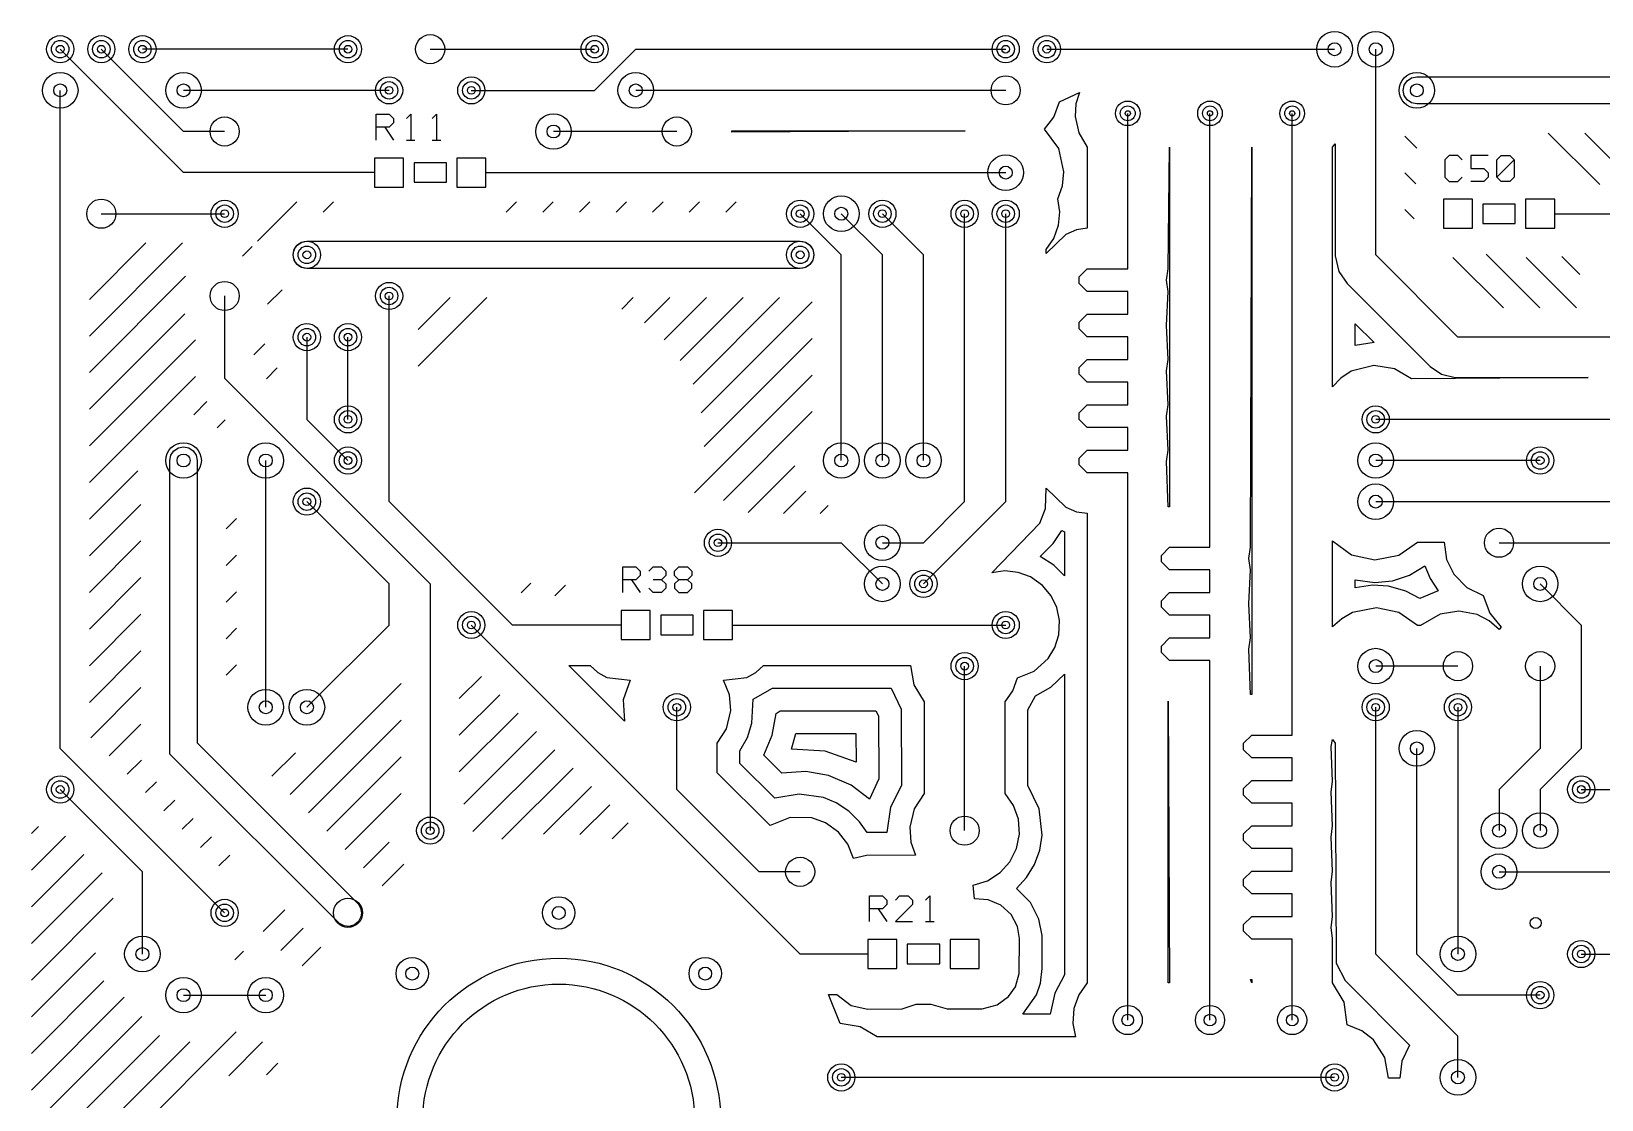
# Model space of a CAD drawing. Extents: x 7 to 280, y 7 to 360.
# Drawn here: x 6.73 to 55.24, y 326.98 to 359.96 of the extents above; entities that cross this region are included whole.
import ezdxf

# ---------------------------------------------------------------- set-up
doc = ezdxf.new("R2010")
doc.units = 0
doc.layers.add('SCORE', color=5, linetype='CONTINUOUS')

msp = doc.modelspace()

# ---------------------------------------------------------------- linework, layer by layer
at = {"layer": 'SCORE'}
for p, q in [((11.43, 355.6), (7.62, 359.41)), ((11.43, 356.87), (8.89, 359.41)), ((16.51, 359.41), (10.16, 359.41)), ((19.05, 359.41), (24.13, 359.41)), ((24.13, 358.14), (25.4, 359.41)), ((25.4, 359.41), (36.83, 359.41)), ((38.1, 359.41), (46.99, 359.41)), ((48.26, 353.06), (48.26, 359.41)), ((49.233, 358.437), (49.3693, 358.528)), ((49.3693, 358.528), (49.53, 358.56)), ((49.53, 358.56), (58.42, 358.56)), ((7.62, 337.82), (7.62, 358.14)), ((17.78, 358.14), (11.43, 358.14)), ((20.32, 358.14), (24.13, 358.14)), ((36.83, 358.14), (25.4, 358.14)), ((38.4925, 357.7872), (39.104, 358.0761)), ((39.104, 358.0761), (38.9967, 357.7214)), ((49.11, 358.14), (49.142, 358.3007)), ((49.142, 357.9793), (49.11, 358.14)), ((49.142, 358.3007), (49.233, 358.437)), ((38.316, 357.3151), (38.4925, 357.7872)), ((38.9967, 357.7214), (38.9733, 357.3314)), ((49.233, 357.843), (49.142, 357.9793)), ((49.3693, 357.752), (49.233, 357.843)), ((49.53, 357.72), (49.3693, 357.752)), ((58.42, 357.72), (49.53, 357.72)), ((17.38, 356.6), (17.38, 357.4)), ((17.38, 357.4), (17.78, 357.4)), ((17.78, 357.4), (17.9133, 357.2667)), ((17.9133, 357.1333), (17.78, 357)), ((17.9133, 357.2667), (17.9133, 357.1333)), ((18.3133, 357.2667), (18.4467, 357.4)), ((18.4467, 357.4), (18.4467, 356.6)), ((19.1133, 357.2667), (19.2467, 357.4)), ((19.2467, 357.4), (19.2467, 356.6)), ((38.0321, 356.9389), (38.316, 357.3151)), ((38.9733, 357.3314), (39.0844, 356.8314)), ((40.6, 352.63), (40.6, 357.43)), ((43.14, 344.03), (43.14, 357.43)), ((45.68, 338.23), (45.68, 357.43)), ((12.7, 356.87), (11.43, 356.87)), ((17.78, 357), (17.38, 357)), ((17.6467, 357), (17.9133, 356.6)), ((18.3133, 356.6), (18.58, 356.6)), ((19.1133, 356.6), (19.38, 356.6)), ((26.67, 356.87), (22.86, 356.87)), ((35.5754, 356.89), (28.3693, 356.85)), ((28.3693, 356.85), (28.3693, 356.89)), ((28.3693, 356.89), (35.5754, 356.89)), ((38.4681, 356.3449), (38.0321, 356.9389)), ((39.0844, 356.8314), (39.35, 356.3848)), ((49.16, 356.7256), (49.5295, 356.3561)), ((53.5911, 356.82), (55.1811, 355.23)), ((54.7225, 356.82), (56.3125, 355.23)), ((38.6293, 355.627), (38.4681, 356.3449)), ((39.35, 356.3848), (39.35, 353.88)), ((41.85, 352.63), (41.89, 356.3848)), ((41.89, 356.3848), (41.89, 345.28)), ((44.39, 344.03), (44.43, 356.3848)), ((44.43, 356.3848), (44.43, 339.48)), ((46.93, 356.3848), (47.01, 356.4885)), ((46.93, 348.9893), (46.93, 356.3848)), ((47.01, 356.4885), (47.0108, 353.0257)), ((50.5333, 356.13), (50.4, 355.9967)), ((50.8, 356.13), (50.5333, 356.13)), ((50.9333, 355.9967), (50.8, 356.13)), ((51.7333, 356.13), (51.2, 356.13)), ((51.2, 356.13), (51.2, 355.73)), ((52, 355.9967), (52.1333, 356.13)), ((52.1333, 356.13), (52.4, 356.13)), ((52.4, 356.13), (52.5333, 355.9967)), ((15.24, 355.6), (11.43, 355.6)), ((17.33, 355.6), (15.24, 355.6)), ((18.23, 356.05), (17.33, 356.05)), ((17.33, 356.05), (17.33, 355.15)), ((18.23, 355.15), (18.23, 356.05)), ((19.55, 355.9), (18.55, 355.9)), ((18.55, 355.9), (18.55, 355.3)), ((19.55, 355.3), (19.55, 355.9)), ((20.77, 356.05), (19.87, 356.05)), ((19.87, 356.05), (19.87, 355.15)), ((20.77, 355.15), (20.77, 356.05)), ((20.77, 355.6), (22.86, 355.6)), ((22.86, 355.6), (36.83, 355.6)), ((38.582, 355.189), (38.6293, 355.627)), ((49.16, 355.5942), (49.5039, 355.2503)), ((50.4, 355.9967), (50.4, 355.4633)), ((51.2, 355.73), (51.6, 355.73)), ((51.6, 355.73), (51.7333, 355.5967)), ((51.7333, 355.5967), (51.7333, 355.4633)), ((52, 355.4633), (52, 355.9967)), ((52, 355.4633), (52.5333, 355.9967)), ((52.5333, 355.9967), (52.5333, 355.4633)), ((17.33, 355.15), (18.23, 355.15)), ((18.55, 355.3), (19.55, 355.3)), ((19.87, 355.15), (20.77, 355.15)), ((38.4356, 354.7876), (38.582, 355.189)), ((50.4, 355.4633), (50.5333, 355.33)), ((50.5333, 355.33), (50.8, 355.33)), ((50.8, 355.33), (50.9333, 355.4633)), ((51.6, 355.33), (51.2, 355.33)), ((51.7333, 355.4633), (51.6, 355.33)), ((52.1333, 355.33), (52, 355.4633)), ((52.4, 355.33), (52.1333, 355.33)), ((52.5333, 355.4633), (52.4, 355.33)), ((13.7101, 353.4811), (14.929, 354.7)), ((15.7404, 354.38), (16.0604, 354.7)), ((21.3972, 354.38), (21.7172, 354.7)), ((22.5286, 354.38), (22.8486, 354.7)), ((23.6599, 354.38), (23.9799, 354.7)), ((24.7913, 354.38), (25.1113, 354.7)), ((25.9227, 354.38), (26.2427, 354.7)), ((27.0541, 354.38), (27.3741, 354.7)), ((28.1854, 354.38), (28.5054, 354.7)), ((38.4985, 354.3913), (38.4356, 354.7876)), ((51.25, 354.78), (50.35, 354.78)), ((50.35, 354.78), (50.35, 353.88)), ((51.25, 353.88), (51.25, 354.78)), ((52.57, 354.63), (51.57, 354.63)), ((51.57, 354.63), (51.57, 354.03)), ((52.57, 354.03), (52.57, 354.63)), ((53.79, 354.78), (52.89, 354.78)), ((52.89, 354.78), (52.89, 353.88)), ((53.79, 353.88), (53.79, 354.78)), ((8.89, 354.33), (12.7, 354.33)), ((31.75, 353.06), (30.48, 354.33)), ((33.02, 353.06), (31.75, 354.33)), ((34.29, 353.06), (33.02, 354.33)), ((35.56, 345.44), (35.56, 354.33)), ((36.83, 345.44), (36.83, 354.33)), ((38.462, 353.9779), (38.4985, 354.3913)), ((49.16, 354.4629), (49.45, 354.1729)), ((53.79, 354.33), (55.88, 354.33)), ((38.6846, 353.6877), (38.08, 353.1019)), ((38.3149, 353.5669), (38.462, 353.9779)), ((39.0203, 353.8353), (38.6846, 353.6877)), ((39.35, 353.88), (39.0203, 353.8353)), ((50.35, 353.88), (51.25, 353.88)), ((51.57, 354.03), (52.57, 354.03)), ((52.89, 353.88), (53.79, 353.88)), ((8.52, 350.5538), (11.3962, 353.43)), ((8.52, 351.6851), (10.2649, 353.43)), ((13.251, 353.022), (13.5489, 353.3199)), ((14.82, 353.06), (14.852, 353.2207)), ((14.852, 353.2207), (14.943, 353.357)), ((14.943, 353.357), (15.0793, 353.448)), ((15.0793, 353.448), (15.24, 353.48)), ((15.24, 353.48), (30.48, 353.48)), ((30.48, 353.48), (30.6407, 353.448)), ((30.6407, 353.448), (30.777, 353.357)), ((30.777, 353.357), (30.868, 353.2207)), ((30.868, 353.2207), (30.9, 353.06)), ((38.08, 353.2232), (38.3149, 353.5669)), ((38.08, 353.1019), (38.08, 353.2232)), ((14.852, 352.8993), (14.82, 353.06)), ((14.943, 352.763), (14.852, 352.8993)), ((15.0793, 352.672), (14.943, 352.763)), ((15.24, 352.64), (15.0793, 352.672)), ((30.6407, 352.672), (30.48, 352.64)), ((30.777, 352.763), (30.6407, 352.672)), ((30.868, 352.8993), (30.777, 352.763)), ((30.9, 353.06), (30.868, 352.8993)), ((31.75, 346.71), (31.75, 353.06)), ((33.02, 346.71), (33.02, 353.06)), ((34.29, 346.71), (34.29, 353.06)), ((47.0108, 353.0257), (47.1191, 352.5502)), ((50.8, 350.52), (48.26, 353.06)), ((50.6429, 352.98), (52.2029, 351.42)), ((51.6698, 353.0844), (53.3342, 351.42)), ((52.9056, 352.98), (54.4656, 351.42)), ((54.0092, 353.0078), (54.5637, 352.4533)), ((8.52, 349.4224), (11.4946, 352.397)), ((30.48, 352.64), (15.24, 352.64)), ((39.1, 352.38), (39.35, 352.63)), ((39.1, 352.18), (39.1, 352.38)), ((39.35, 351.93), (39.1, 352.18)), ((39.35, 352.63), (40.6, 352.63)), ((41.7992, 352.28), (41.85, 352.63)), ((41.85, 351.93), (41.7992, 352.28)), ((47.1191, 352.5502), (47.3761, 352.1761)), ((47.3761, 352.1761), (49.941, 349.6124)), ((12.7, 351.79), (12.7, 349.25)), ((14.0246, 351.5329), (14.4759, 351.9841)), ((17.78, 345.44), (17.78, 351.79)), ((18.68, 349.6252), (20.7948, 351.74)), ((18.68, 350.7565), (19.6635, 351.74)), ((24.9685, 351.3882), (25.3203, 351.74)), ((25.6713, 350.9596), (26.4517, 351.74)), ((26.2791, 350.4361), (27.5831, 351.74)), ((26.7719, 349.7975), (28.7144, 351.74)), ((27.1721, 349.0663), (29.8458, 351.74)), ((40.6, 351.93), (39.35, 351.93)), ((40.6, 351.23), (40.6, 351.93)), ((41.7992, 350.88), (41.85, 351.93)), ((8.52, 348.291), (11.468, 351.239)), ((27.4187, 348.1815), (30.85, 351.6128)), ((39.1, 350.98), (39.35, 351.23)), ((39.35, 351.23), (40.6, 351.23)), ((39.1, 350.78), (39.1, 350.98)), ((39.35, 350.53), (39.1, 350.78)), ((41.85, 349.83), (41.7992, 350.88)), ((47.63, 350.9323), (48.2134, 350.3489)), ((47.63, 350.264), (47.63, 350.9323)), ((8.52, 347.1596), (11.8, 350.4396)), ((13.6, 349.9769), (13.9367, 350.3136)), ((15.24, 350.52), (15.24, 347.98)), ((16.51, 347.98), (16.51, 350.52)), ((27.5124, 347.1439), (30.85, 350.4815)), ((40.6, 350.53), (39.35, 350.53)), ((40.6, 349.83), (40.6, 350.53)), ((48.2134, 350.3489), (47.63, 350.264)), ((63.5, 350.52), (50.8, 350.52)), ((39.1, 349.58), (39.35, 349.83)), ((39.35, 349.83), (40.6, 349.83)), ((41.7992, 349.48), (41.85, 349.83)), ((8.52, 346.0283), (11.8, 349.3083)), ((13.9886, 349.2342), (14.3243, 349.5699)), ((27.2135, 345.7136), (30.85, 349.3501)), ((39.1, 349.38), (39.1, 349.58)), ((39.35, 349.13), (39.1, 349.38)), ((41.85, 348.43), (41.7992, 349.48)), ((47.4969, 349.4649), (47.1801, 349.2533)), ((48.1987, 349.6485), (47.4969, 349.4649)), ((48.8418, 349.545), (48.1987, 349.6485)), ((49.3668, 349.23), (48.8418, 349.545)), ((54.8205, 349.27), (49.3668, 349.23)), ((49.941, 349.6124), (50.2902, 349.3791)), ((50.2902, 349.3791), (50.7117, 349.2735)), ((50.7117, 349.2735), (54.8205, 349.27)), ((12.7, 349.25), (19.05, 342.9)), ((40.6, 349.13), (39.35, 349.13)), ((40.6, 348.43), (40.6, 349.13)), ((47.1801, 349.2533), (46.93, 348.9893)), ((11.7475, 348.1244), (12.1502, 348.5271)), ((39.1, 348.18), (39.35, 348.43)), ((39.35, 348.43), (40.6, 348.43)), ((41.7992, 348.08), (41.85, 348.43)), ((12.4721, 347.7176), (12.7158, 347.9614)), ((15.24, 347.98), (16.51, 346.71)), ((28.1099, 345.4786), (30.85, 348.2187)), ((39.1, 347.98), (39.1, 348.18)), ((39.35, 347.73), (39.1, 347.98)), ((41.85, 347.03), (41.7992, 348.08)), ((55.88, 347.98), (48.26, 347.98)), ((40.6, 347.73), (39.35, 347.73)), ((40.6, 347.03), (40.6, 347.73)), ((11.01, 346.71), (11.042, 346.8707)), ((11.042, 346.8707), (11.133, 347.007)), ((11.133, 347.007), (11.2693, 347.098)), ((11.2693, 347.098), (11.43, 347.13)), ((11.43, 347.13), (11.5907, 347.098)), ((11.5907, 347.098), (11.727, 347.007)), ((11.727, 347.007), (11.818, 346.8707)), ((11.818, 346.8707), (11.85, 346.71)), ((39.1, 346.78), (39.35, 347.03)), ((39.35, 347.03), (40.6, 347.03)), ((41.7992, 346.68), (41.85, 347.03)), ((8.52, 344.8969), (10.0156, 346.3925)), ((11.01, 337.646), (11.01, 346.71)), ((11.85, 346.71), (11.85, 337.994)), ((13.97, 339.09), (13.97, 346.71)), ((28.8692, 345.1066), (30.3097, 346.547)), ((39.1, 346.58), (39.1, 346.78)), ((39.35, 346.33), (39.1, 346.58)), ((41.85, 345.2789), (41.7992, 346.68)), ((53.34, 346.71), (48.26, 346.71)), ((40.6, 346.33), (39.35, 346.33)), ((40.6, 329.43), (40.6, 346.33)), ((17.78, 342.9), (15.24, 345.44)), ((21.59, 341.63), (17.78, 345.44)), ((29.964, 345.07), (30.6546, 345.7606)), ((34.29, 342.9), (36.83, 345.44)), ((34.29, 344.17), (35.56, 345.44)), ((38.0619, 345.23), (38.08, 345.8581)), ((38.08, 345.8581), (38.6846, 345.2723)), ((48.26, 345.44), (58.42, 345.44)), ((8.52, 343.7655), (10.11, 345.3555)), ((12.75, 344.6014), (13.07, 344.9214)), ((31.0954, 345.07), (31.344, 345.3186)), ((37.8877, 344.7746), (38.0619, 345.23)), ((38.6846, 345.2723), (39.0203, 345.1247)), ((39.0203, 345.1247), (39.35, 345.08)), ((39.35, 345.08), (39.35, 330.5815)), ((41.89, 345.28), (41.85, 345.2789)), ((36.4014, 343.2436), (37.8877, 344.7746)), ((38.2925, 344.1509), (38.5621, 344.5475)), ((38.5621, 344.5475), (38.65, 344.5111)), ((38.65, 344.5111), (38.65, 343.1471)), ((8.52, 342.6342), (10.11, 344.2242)), ((27.94, 344.17), (31.75, 344.17)), ((31.75, 344.17), (33.02, 342.9)), ((33.02, 344.17), (34.29, 344.17)), ((37.8961, 343.7459), (38.2925, 344.1509)), ((41.64, 343.78), (41.89, 344.03)), ((41.89, 344.03), (43.14, 344.03)), ((44.3392, 343.68), (44.39, 344.03)), ((46.93, 341.5719), (46.93, 344.2281)), ((46.93, 344.2281), (47.5151, 343.8019)), ((48.9735, 343.788), (49.5545, 344.19)), ((49.5545, 344.19), (50.3707, 344.19)), ((50.3707, 344.19), (50.4517, 343.6509)), ((52.07, 344.17), (55.88, 344.17)), ((12.75, 343.4701), (13.07, 343.7901)), ((38.3122, 343.4786), (37.8961, 343.7459)), ((38.65, 343.1471), (38.3122, 343.4786)), ((41.64, 343.58), (41.64, 343.78)), ((41.89, 343.33), (41.64, 343.58)), ((44.39, 343.33), (44.3392, 343.68)), ((47.5151, 343.8019), (48.233, 343.6407)), ((48.233, 343.6407), (48.9735, 343.788)), ((49.3042, 343.1691), (49.7794, 343.4555)), ((49.7794, 343.4555), (49.9413, 343.0628)), ((50.4517, 343.6509), (50.672, 343.2035)), ((8.52, 341.5028), (10.11, 343.0928)), ((25, 342.63), (25, 343.43)), ((25, 343.43), (25.4, 343.43)), ((25.4, 343.03), (25, 343.03)), ((25.2667, 343.03), (25.5333, 342.63)), ((25.4, 343.43), (25.5333, 343.2967)), ((25.5333, 343.1633), (25.4, 343.03)), ((25.5333, 343.2967), (25.5333, 343.1633)), ((25.8, 343.2967), (25.9333, 343.43)), ((25.9333, 343.43), (26.2, 343.43)), ((26.2, 343.03), (25.9333, 343.03)), ((26.2, 343.43), (26.3333, 343.2967)), ((26.3333, 343.1633), (26.2, 343.03)), ((26.2, 343.03), (26.3333, 342.8967)), ((26.3333, 343.2967), (26.3333, 343.1633)), ((26.6, 343.2967), (26.7333, 343.43)), ((26.6, 343.1633), (26.6, 343.2967)), ((26.7333, 343.03), (26.6, 343.1633)), ((26.7333, 343.03), (26.6, 342.8967)), ((26.7333, 343.43), (27, 343.43)), ((27, 343.03), (26.7333, 343.03)), ((27, 343.43), (27.1333, 343.2967)), ((27.1333, 343.1633), (27, 343.03)), ((27.1333, 342.8967), (27, 343.03)), ((27.1333, 343.2967), (27.1333, 343.1633)), ((36.803, 343.2993), (36.4014, 343.2436)), ((37.2157, 343.2545), (36.803, 343.2993)), ((37.5931, 343.1149), (37.2157, 343.2545)), ((37.9664, 342.8532), (37.5931, 343.1149)), ((43.14, 343.33), (41.89, 343.33)), ((43.14, 342.63), (43.14, 343.33)), ((44.3392, 342.28), (44.39, 343.33)), ((47.63, 343.0213), (48.233, 342.9407)), ((47.63, 342.7787), (47.63, 343.0213)), ((48.233, 342.9407), (48.7741, 342.994)), ((48.7741, 342.994), (49.3042, 343.1691)), ((49.9413, 343.0628), (50.1891, 342.6804)), ((50.672, 343.2035), (51.0754, 342.7918)), ((12.75, 342.3387), (13.07, 342.6587)), ((17.78, 341.63), (17.78, 342.9)), ((19.05, 342.9), (19.05, 335.28)), ((21.865, 342.6278), (22.1616, 342.9244)), ((22.8985, 342.53), (23.2306, 342.862)), ((25.9333, 342.63), (25.8, 342.7633)), ((26.2, 342.63), (25.9333, 342.63)), ((26.3333, 342.7633), (26.2, 342.63)), ((26.3333, 342.8967), (26.3333, 342.7633)), ((26.6, 342.8967), (26.6, 342.7633)), ((26.6, 342.7633), (26.7333, 342.63)), ((26.7333, 342.63), (27, 342.63)), ((27, 342.63), (27.1333, 342.7633)), ((27.1333, 342.7633), (27.1333, 342.8967)), ((38.233, 342.535), (37.9664, 342.8532)), ((38.4088, 342.173), (38.233, 342.535)), ((41.64, 342.38), (41.89, 342.63)), ((41.89, 342.63), (43.14, 342.63)), ((48.1643, 342.8577), (47.63, 342.7787)), ((48.6534, 342.8283), (48.1643, 342.8577)), ((49.1915, 342.6794), (48.6534, 342.8283)), ((49.6266, 342.4528), (49.1915, 342.6794)), ((50.1891, 342.6804), (49.6266, 342.4528)), ((51.0754, 342.7918), (51.5762, 342.544)), ((51.5762, 342.544), (51.7828, 341.9981)), ((53.34, 342.9), (54.61, 341.63)), ((25.85, 342.08), (24.95, 342.08)), ((24.95, 342.08), (24.95, 341.18)), ((25.85, 341.18), (25.85, 342.08)), ((28.39, 342.08), (27.49, 342.08)), ((27.49, 342.08), (27.49, 341.18)), ((28.39, 341.18), (28.39, 342.08)), ((38.4939, 341.7668), (38.4088, 342.173)), ((41.64, 342.18), (41.64, 342.38)), ((41.89, 341.93), (41.64, 342.18)), ((44.39, 341.23), (44.3392, 342.28)), ((47.5465, 342.012), (47.2098, 341.8213)), ((48.287, 342.1593), (47.5465, 342.012)), ((48.9735, 342.012), (48.287, 342.1593)), ((49.5545, 341.61), (48.9735, 342.012)), ((50.827, 342.0593), (50.2483, 341.9676)), ((51.3933, 341.9527), (50.827, 342.0593)), ((51.7828, 341.9981), (52.1379, 341.5611)), ((8.52, 340.3714), (10.11, 341.9614)), ((12.75, 341.2073), (13.07, 341.5273)), ((15.24, 339.09), (17.78, 341.63)), ((30.48, 331.47), (20.32, 341.63)), ((22.86, 341.63), (21.59, 341.63)), ((24.95, 341.63), (22.86, 341.63)), ((27.17, 341.93), (26.17, 341.93)), ((26.17, 341.93), (26.17, 341.33)), ((27.17, 341.33), (27.17, 341.93)), ((28.39, 341.63), (30.48, 341.63)), ((30.48, 341.63), (36.83, 341.63)), ((38.4725, 341.3308), (38.4939, 341.7668)), ((43.14, 341.93), (41.89, 341.93)), ((43.14, 341.23), (43.14, 341.93)), ((47.2098, 341.8213), (46.93, 341.5719)), ((49.6485, 341.61), (49.5545, 341.61)), ((50.2483, 341.9676), (49.6485, 341.61)), ((51.7665, 341.758), (51.3933, 341.9527)), ((52.07, 341.4894), (51.7665, 341.758)), ((52.1379, 341.5611), (52.07, 341.4894)), ((54.61, 341.63), (54.61, 337.82)), ((24.95, 341.18), (25.85, 341.18)), ((26.17, 341.33), (27.17, 341.33)), ((27.49, 341.18), (28.39, 341.18)), ((38.348, 340.9348), (38.4725, 341.3308)), ((41.64, 340.98), (41.89, 341.23)), ((41.89, 341.23), (43.14, 341.23)), ((44.3392, 340.88), (44.39, 341.23)), ((8.52, 339.2401), (10.11, 340.8301)), ((37.706, 340.2086), (38.1375, 340.5918)), ((38.1375, 340.5918), (38.348, 340.9348)), ((41.64, 340.78), (41.64, 340.98)), ((41.89, 340.53), (41.64, 340.78)), ((43.14, 340.53), (41.89, 340.53)), ((43.14, 329.43), (43.14, 340.53)), ((44.39, 339.4789), (44.3392, 340.88)), ((12.75, 340.0759), (13.07, 340.3959)), ((23.3378, 340.38), (23.9906, 340.38)), ((25.0564, 338.6614), (23.3378, 340.38)), ((23.9906, 340.38), (24.2274, 340.1604)), ((24.2274, 340.1604), (24.5037, 340.0128)), ((28.8363, 340.0128), (29.1126, 340.1604)), ((29.1126, 340.1604), (29.3494, 340.38)), ((29.3494, 340.38), (33.8907, 340.38)), ((33.8907, 340.38), (33.995, 339.7782)), ((35.56, 335.28), (35.56, 340.36)), ((37.1902, 339.9998), (37.706, 340.2086)), ((38.225, 339.7145), (38.65, 340.1129)), ((38.65, 340.1129), (38.65, 330.828)), ((50.8, 340.36), (48.26, 340.36)), ((53.34, 340.36), (53.34, 337.82)), ((8.5621, 338.1507), (10.11, 339.6987)), ((14.7232, 336.3923), (18.15, 339.8191)), ((19.95, 339.3563), (20.6354, 340.0418)), ((24.5037, 340.0128), (25.2271, 339.93)), ((25.2271, 339.93), (25.0156, 339.3146)), ((28.1129, 339.93), (28.8363, 340.0128)), ((28.2945, 339.4757), (28.1129, 339.93)), ((29.0264, 339.3374), (29.6285, 339.676)), ((29.6285, 339.676), (33.2903, 339.68)), ((33.2903, 339.68), (33.6007, 339.0275)), ((33.995, 339.7782), (34.31, 339.2532)), ((36.81, 339.2532), (37.0449, 339.5969)), ((37.0449, 339.5969), (37.1902, 339.9998)), ((37.7454, 339.4446), (38.225, 339.7145)), ((19.95, 338.225), (21.2011, 339.4761)), ((25.0156, 339.3146), (25.0564, 338.6614)), ((26.67, 336.55), (26.67, 339.09)), ((28.3365, 338.9875), (28.2945, 339.4757)), ((28.9885, 338.6013), (29.0264, 339.3374)), ((34.31, 339.2532), (34.31, 336.4315)), ((36.81, 336.4315), (36.81, 339.2532)), ((37.51, 339.0141), (37.7454, 339.4446)), ((41.85, 330.5815), (41.85, 339.2811)), ((41.85, 339.2811), (41.89, 330.5815)), ((44.43, 339.48), (44.39, 339.4789)), ((48.26, 331.47), (48.26, 339.09)), ((50.8, 339.09), (50.8, 331.47)), ((15.2887, 335.8264), (18.15, 338.6877)), ((19.95, 337.0936), (21.7668, 338.9104)), ((28.2019, 338.4262), (28.3365, 338.9875)), ((28.8487, 338.1584), (28.9885, 338.6013)), ((29.615, 338.2248), (29.7331, 338.8963)), ((29.7331, 338.8963), (29.8584, 338.9771)), ((29.8584, 338.9771), (32.8187, 338.98)), ((32.8187, 338.98), (32.9014, 338.8265)), ((32.9014, 338.8265), (32.9075, 336.8835)), ((33.6007, 339.0275), (33.6082, 336.6755)), ((37.51, 336.678), (37.51, 339.0141)), ((9.1277, 337.5851), (10.11, 338.5673)), ((20.0856, 336.0978), (22.3325, 338.3447)), ((27.92, 337.9832), (28.2019, 338.4262)), ((28.62, 337.7441), (28.8487, 338.1584)), ((29.3585, 337.6092), (29.615, 338.2248)), ((30.2117, 337.7994), (30.3507, 338.2794)), ((30.3507, 338.2794), (32.2031, 338.28)), ((32.2031, 338.28), (32.2059, 337.3942)), ((44.18, 337.98), (44.43, 338.23)), ((44.43, 338.23), (45.68, 338.23)), ((12.7, 332.74), (7.62, 337.82)), ((16.2436, 332.4153), (11.01, 337.646)), ((11.85, 337.994), (16.8347, 333.0064)), ((14.1577, 336.9581), (14.8845, 337.6849)), ((20.3693, 335.2501), (22.8982, 337.779)), ((27.92, 337.0678), (27.92, 337.9832)), ((28.62, 337.3577), (28.62, 337.7441)), ((31.2477, 337.7311), (30.2117, 337.7994)), ((32.2059, 337.3942), (31.2477, 337.7311)), ((44.18, 337.78), (44.18, 337.98)), ((44.43, 337.53), (44.18, 337.78)), ((46.8792, 337.88), (46.9216, 338.092)), ((46.9292, 336.7957), (46.8792, 337.88)), ((46.9216, 338.092), (47.01, 337.9832)), ((47.01, 337.9832), (47.0415, 331.1926)), ((49.53, 331.47), (49.53, 337.82)), ((53.34, 337.82), (52.07, 336.55)), ((54.61, 337.82), (53.34, 336.55)), ((9.6934, 337.0194), (10.1305, 337.4564)), ((15.8542, 335.2606), (18.15, 337.5563)), ((21.2637, 335.0132), (23.4639, 337.2133)), ((29.6989, 336.2788), (28.62, 337.3577)), ((29.911, 337.0566), (29.3585, 337.6092)), ((45.68, 337.53), (44.43, 337.53)), ((45.68, 336.83), (45.68, 337.53)), ((10.2591, 336.4537), (10.5944, 336.789)), ((22.5501, 335.1682), (24.0295, 336.6477)), ((29.5532, 335.4345), (27.92, 337.0678)), ((30.6541, 337.1046), (29.911, 337.0566)), ((31.3539, 336.9837), (30.6541, 337.1046)), ((32.0545, 336.6798), (31.3539, 336.9837)), ((32.6178, 336.2536), (32.0545, 336.6798)), ((32.9075, 336.8835), (32.6178, 336.2536)), ((33.6082, 336.6755), (33.2718, 336.0023)), ((37.8639, 335.9507), (37.51, 336.678)), ((44.18, 336.58), (44.43, 336.83)), ((44.43, 336.83), (45.68, 336.83)), ((46.8792, 336.48), (46.9292, 336.7957)), ((10.16, 334.01), (7.62, 336.55)), ((10.8248, 335.888), (11.1602, 336.2234)), ((16.4198, 334.6947), (18.15, 336.425)), ((29.21, 334.01), (26.67, 336.55)), ((30.453, 336.4093), (29.6989, 336.2788)), ((31.2023, 336.2982), (30.453, 336.4093)), ((31.5872, 336.1387), (31.2023, 336.2982)), ((34.31, 336.4315), (34.0003, 335.9552)), ((37.0714, 336.0573), (36.81, 336.4315)), ((44.18, 336.38), (44.18, 336.58)), ((44.43, 336.13), (44.18, 336.38)), ((46.93, 335.43), (46.8792, 336.48)), ((52.07, 336.55), (52.07, 335.28)), ((53.34, 336.55), (53.34, 335.28)), ((54.61, 336.55), (58.42, 336.55)), ((23.6725, 335.1592), (24.5952, 336.082)), ((30.1749, 335.682), (29.5532, 335.4345)), ((30.838, 335.6714), (30.1749, 335.682)), ((31.9813, 335.8818), (31.5872, 336.1387)), ((32.3176, 335.553), (31.9813, 335.8818)), ((33.2718, 336.0023), (33.1615, 335.22)), ((34.0003, 335.9552), (33.8637, 335.3854)), ((37.2214, 335.638), (37.0714, 336.0573)), ((37.9555, 335.1402), (37.8639, 335.9507)), ((45.68, 336.13), (44.43, 336.13)), ((45.68, 335.43), (45.68, 336.13)), ((6.73, 335.1873), (6.9537, 335.411)), ((11.3905, 335.3223), (11.7261, 335.6579)), ((24.6763, 335.0317), (25.1609, 335.5163)), ((31.2573, 335.5214), (30.838, 335.6714)), ((31.6625, 335.2307), (31.2573, 335.5214)), ((31.949, 334.8648), (31.6625, 335.2307)), ((32.553, 335.2184), (32.3176, 335.553)), ((33.1615, 335.22), (32.553, 335.2184)), ((33.8637, 335.3854), (33.8986, 334.922)), ((37.2563, 335.1746), (37.2214, 335.638)), ((44.18, 335.18), (44.43, 335.43)), ((44.43, 335.43), (45.68, 335.43)), ((46.8792, 335.08), (46.93, 335.43)), ((6.73, 334.0559), (7.7856, 335.1116)), ((11.9562, 334.7566), (12.2919, 335.0924)), ((16.9853, 334.1289), (17.7796, 334.9232)), ((32.1295, 334.4189), (31.949, 334.8648)), ((33.8986, 334.922), (34.0399, 334.52)), ((36.958, 334.3135), (37.1676, 334.7283)), ((37.1676, 334.7283), (37.2563, 335.1746)), ((37.8822, 334.6756), (37.9555, 335.1402)), ((44.18, 334.98), (44.18, 335.18)), ((44.43, 334.73), (44.18, 334.98)), ((45.68, 334.73), (44.43, 334.73)), ((45.68, 334.03), (45.68, 334.73)), ((46.93, 334.03), (46.8792, 335.08)), ((6.73, 332.9246), (8.3513, 334.5459)), ((12.5219, 334.1909), (12.8578, 334.5268)), ((17.5669, 333.5791), (18.2322, 334.2444)), ((32.5317, 334.5165), (32.1295, 334.4189)), ((34.0399, 334.52), (32.5317, 334.5165)), ((36.6589, 333.9835), (36.958, 334.3135)), ((37.4741, 333.8329), (37.7196, 334.2341)), ((37.7196, 334.2341), (37.8822, 334.6756)), ((6.73, 331.7932), (8.917, 333.9802)), ((10.16, 331.47), (10.16, 334.01)), ((30.48, 334.01), (29.21, 334.01)), ((36.2667, 333.7343), (36.6589, 333.9835)), ((37.1614, 333.493), (37.4741, 333.8329)), ((44.18, 333.78), (44.43, 334.03)), ((44.18, 333.58), (44.18, 333.78)), ((44.43, 334.03), (45.68, 334.03)), ((46.8792, 333.68), (46.93, 334.03)), ((52.07, 334.01), (58.42, 334.01)), ((32.62, 332.47), (32.62, 333.27)), ((32.62, 333.27), (33.02, 333.27)), ((33.02, 333.27), (33.1533, 333.1367)), ((33.42, 333.1367), (33.5533, 333.27)), ((33.5533, 333.27), (33.82, 333.27)), ((33.82, 333.27), (33.9533, 333.1367)), ((34.3533, 333.1367), (34.4867, 333.27)), ((34.4867, 333.27), (34.4867, 332.47)), ((35.8249, 333.6012), (36.2667, 333.7343)), ((35.87, 333.17), (35.8249, 333.6012)), ((37.5918, 333.0595), (37.1614, 333.493)), ((44.43, 333.33), (44.18, 333.58)), ((45.68, 333.33), (44.43, 333.33)), ((45.68, 332.63), (45.68, 333.33)), ((46.93, 332.63), (46.8792, 333.68)), ((6.73, 330.6618), (9.26, 333.1918)), ((13.8856, 332.1605), (14.5553, 332.8302)), ((16.8347, 333.0064), (16.898, 332.9007)), ((16.898, 332.9007), (16.93, 332.74)), ((33.02, 332.87), (32.62, 332.87)), ((32.8867, 332.87), (33.1533, 332.47)), ((33.1533, 333.0033), (33.02, 332.87)), ((33.1533, 333.1367), (33.1533, 333.0033)), ((33.9533, 333.0033), (33.42, 332.47)), ((33.9533, 333.1367), (33.9533, 333.0033)), ((36.2874, 333.1385), (35.87, 333.17)), ((36.6754, 332.9777), (36.2874, 333.1385)), ((36.9974, 332.6859), (36.6754, 332.9777)), ((37.8545, 332.5513), (37.5918, 333.0595)), ((16.3881, 332.3381), (16.2436, 332.4153)), ((16.5512, 332.322), (16.3881, 332.3381)), ((16.708, 332.3696), (16.5512, 332.322)), ((16.8347, 332.4736), (16.708, 332.3696)), ((16.9119, 332.6181), (16.8347, 332.4736)), ((16.93, 332.74), (16.9119, 332.6181)), ((33.42, 332.47), (33.9533, 332.47)), ((34.3533, 332.47), (34.62, 332.47)), ((37.1954, 332.3155), (36.9974, 332.6859)), ((37.2592, 331.9543), (37.1954, 332.3155)), ((37.9557, 332.0426), (37.8545, 332.5513)), ((44.18, 332.38), (44.43, 332.63)), ((44.18, 332.18), (44.18, 332.38)), ((44.43, 332.63), (45.68, 332.63)), ((46.8792, 332.28), (46.93, 332.63)), ((14.4308, 331.5744), (15.1211, 332.2647)), ((33.47, 331.92), (32.57, 331.92)), ((32.57, 331.92), (32.57, 331.02)), ((33.47, 331.02), (33.47, 331.92)), ((36.01, 331.92), (35.11, 331.92)), ((35.11, 331.92), (35.11, 331.02)), ((36.01, 331.02), (36.01, 331.92)), ((37.2498, 330.8634), (37.2592, 331.9543)), ((37.96, 331.02), (37.9557, 332.0426)), ((44.43, 331.93), (44.18, 332.18)), ((45.68, 331.93), (44.43, 331.93)), ((45.68, 329.43), (45.68, 331.93)), ((46.9292, 331.9643), (46.8792, 332.28)), ((46.93, 330.5815), (46.9292, 331.9643)), ((6.73, 329.5305), (8.711, 331.5115)), ((13.0193, 331.2943), (13.2795, 331.5544)), ((15.098, 331.1102), (15.6709, 331.6831)), ((32.57, 331.47), (30.48, 331.47)), ((34.79, 331.77), (33.79, 331.77)), ((33.79, 331.77), (33.79, 331.17)), ((34.79, 331.17), (34.79, 331.77)), ((50.8, 328.93), (48.26, 331.47)), ((50.8, 330.2), (49.53, 331.47)), ((54.61, 331.47), (57.15, 331.47)), ((32.57, 331.02), (33.47, 331.02)), ((33.79, 331.17), (34.79, 331.17)), ((35.11, 331.02), (36.01, 331.02)), ((37.1278, 330.4614), (37.2498, 330.8634)), ((37.9075, 330.5725), (37.96, 331.02)), ((38.65, 330.828), (38.3482, 330.2591)), ((47.0415, 331.1926), (47.3162, 330.651)), ((6.73, 328.3991), (8.9713, 330.6404)), ((36.9176, 330.161), (37.1278, 330.4614)), ((37.7837, 330.2109), (37.9075, 330.5725)), ((39.35, 330.5815), (39.0886, 330.2073)), ((41.89, 330.5815), (41.85, 330.5815)), ((44.43, 330.5815), (44.39, 330.6811)), ((44.39, 330.6811), (44.43, 330.68)), ((44.43, 330.68), (44.43, 330.5815)), ((47.2876, 329.9817), (46.93, 330.5815)), ((47.3162, 330.651), (49.3034, 328.6589)), ((6.73, 327.2677), (9.5968, 330.1345)), ((11.43, 330.2), (13.97, 330.2)), ((31.7117, 329.3291), (31.3516, 330.22)), ((31.3516, 330.22), (31.6106, 330.22)), ((31.6106, 330.22), (32.0602, 329.8791)), ((32.0602, 329.8791), (32.57, 329.77)), ((33.6266, 329.7802), (34.062, 329.92)), ((34.062, 329.92), (34.518, 329.92)), ((34.518, 329.92), (35.0217, 329.7735)), ((36.0983, 329.7735), (36.5686, 329.9022)), ((36.5686, 329.9022), (36.9176, 330.161)), ((37.3592, 329.6139), (37.7837, 330.2109)), ((38.3482, 330.2591), (38.2078, 329.6146)), ((39.0886, 330.2073), (38.9386, 329.788)), ((47.3733, 329.285), (47.2876, 329.9817)), ((53.34, 330.2), (50.8, 330.2)), ((6.73, 326.1363), (10.1375, 329.5438)), ((32.57, 329.77), (33.6266, 329.7802)), ((35.0217, 329.7735), (36.0983, 329.7735)), ((38.2078, 329.6146), (37.3592, 329.6139)), ((38.9386, 329.788), (38.9037, 329.3246)), ((6.73, 322.7422), (13.0598, 329.072)), ((6.73, 325.005), (10.683, 328.958)), ((32.3318, 329.225), (31.7117, 329.3291)), ((32.8568, 328.91), (32.3318, 329.225)), ((38.982, 328.91), (32.8568, 328.91)), ((38.9037, 329.3246), (38.982, 328.91)), ((47.8306, 329.1026), (47.3733, 329.285)), ((48.1895, 328.8213), (47.8306, 329.1026)), ((50.8, 327.66), (50.8, 328.93)), ((6.73, 323.8736), (11.6193, 328.7629)), ((12.8287, 327.7096), (13.8728, 328.7537)), ((48.5426, 328.2739), (48.1895, 328.8213)), ((49.3034, 328.6589), (49.0703, 328.1565)), ((13.9899, 327.7393), (14.3468, 328.0963)), ((48.6593, 327.6408), (48.5426, 328.2739)), ((49.0703, 328.1565), (49.0007, 327.641)), ((46.99, 327.66), (31.75, 327.66)), ((49.0007, 327.641), (48.6593, 327.6408))]:
    msp.add_line(p, q, dxfattribs=at)
for centre, radius in [((46.99, 359.41), 0.55), ((48.26, 359.41), 0.55), ((7.62, 359.41), 0.42), ((7.62, 359.41), 0.27), ((7.62, 359.41), 0.12), ((8.89, 359.41), 0.42), ((8.89, 359.41), 0.27), ((8.89, 359.41), 0.12), ((10.16, 359.41), 0.42), ((10.16, 359.41), 0.27), ((10.16, 359.41), 0.12), ((16.51, 359.41), 0.42), ((16.51, 359.41), 0.27), ((16.51, 359.41), 0.12), ((19.05, 359.41), 0.45), ((24.13, 359.41), 0.42), ((24.13, 359.41), 0.27), ((24.13, 359.41), 0.12), ((36.83, 359.41), 0.42), ((36.83, 359.41), 0.27), ((36.83, 359.41), 0.12), ((38.1, 359.41), 0.42), ((38.1, 359.41), 0.27), ((38.1, 359.41), 0.12), ((46.99, 359.41), 0.2), ((48.26, 359.41), 0.2), ((7.62, 358.14), 0.55), ((11.43, 358.14), 0.55), ((17.78, 358.14), 0.42), ((20.32, 358.14), 0.42), ((25.4, 358.14), 0.55), ((36.83, 358.14), 0.45), ((49.53, 358.14), 0.55), ((7.62, 358.14), 0.2), ((11.43, 358.14), 0.2), ((17.78, 358.14), 0.27), ((17.78, 358.14), 0.12), ((20.32, 358.14), 0.27), ((20.32, 358.14), 0.12), ((25.4, 358.14), 0.2), ((49.53, 358.14), 0.2), ((40.6, 357.43), 0.38), ((40.6, 357.43), 0.23), ((40.6, 357.43), 0.08), ((43.14, 357.43), 0.38), ((43.14, 357.43), 0.23), ((43.14, 357.43), 0.08), ((45.68, 357.43), 0.38), ((45.68, 357.43), 0.23), ((45.68, 357.43), 0.08), ((12.7, 356.87), 0.45), ((22.86, 356.87), 0.55), ((22.86, 356.87), 0.2), ((26.67, 356.87), 0.45), ((36.83, 355.6), 0.55), ((36.83, 355.6), 0.2), ((8.89, 354.33), 0.45), ((12.7, 354.33), 0.42), ((12.7, 354.33), 0.27), ((30.48, 354.33), 0.42), ((30.48, 354.33), 0.27), ((31.75, 354.33), 0.55), ((33.02, 354.33), 0.42), ((33.02, 354.33), 0.27), ((35.56, 354.33), 0.42), ((35.56, 354.33), 0.27), ((36.83, 354.33), 0.42), ((36.83, 354.33), 0.27), ((12.7, 354.33), 0.12), ((30.48, 354.33), 0.12), ((31.75, 354.33), 0.2), ((33.02, 354.33), 0.12), ((35.56, 354.33), 0.12), ((36.83, 354.33), 0.12), ((15.24, 353.06), 0.42), ((15.24, 353.06), 0.27), ((15.24, 353.06), 0.12), ((30.48, 353.06), 0.42), ((30.48, 353.06), 0.27), ((30.48, 353.06), 0.12), ((12.7, 351.79), 0.45), ((17.78, 351.79), 0.42), ((17.78, 351.79), 0.27), ((17.78, 351.79), 0.12), ((15.24, 350.52), 0.42), ((15.24, 350.52), 0.27), ((16.51, 350.52), 0.42), ((16.51, 350.52), 0.27), ((15.24, 350.52), 0.12), ((16.51, 350.52), 0.12), ((16.51, 347.98), 0.42), ((48.26, 347.98), 0.42), ((16.51, 347.98), 0.27), ((16.51, 347.98), 0.12), ((48.26, 347.98), 0.27), ((48.26, 347.98), 0.12), ((11.43, 346.71), 0.55), ((11.43, 346.71), 0.2), ((13.97, 346.71), 0.55), ((13.97, 346.71), 0.2), ((16.51, 346.71), 0.42), ((16.51, 346.71), 0.27), ((31.75, 346.71), 0.55), ((31.75, 346.71), 0.2), ((33.02, 346.71), 0.55), ((33.02, 346.71), 0.2), ((34.29, 346.71), 0.55), ((34.29, 346.71), 0.2), ((48.26, 346.71), 0.55), ((48.26, 346.71), 0.2), ((53.34, 346.71), 0.42), ((53.34, 346.71), 0.27), ((16.51, 346.71), 0.12), ((53.34, 346.71), 0.12), ((48.26, 345.44), 0.55), ((15.24, 345.44), 0.42), ((15.24, 345.44), 0.27), ((15.24, 345.44), 0.12), ((48.26, 345.44), 0.2), ((27.94, 344.17), 0.42), ((27.94, 344.17), 0.27), ((33.02, 344.17), 0.55), ((52.07, 344.17), 0.45), ((27.94, 344.17), 0.12), ((33.02, 344.17), 0.2), ((33.02, 342.9), 0.55), ((53.34, 342.9), 0.55), ((33.02, 342.9), 0.2), ((34.29, 342.9), 0.42), ((34.29, 342.9), 0.27), ((34.29, 342.9), 0.12), ((53.34, 342.9), 0.2), ((20.32, 341.63), 0.42), ((36.83, 341.63), 0.42), ((20.32, 341.63), 0.27), ((20.32, 341.63), 0.12), ((36.83, 341.63), 0.27), ((36.83, 341.63), 0.12), ((35.56, 340.36), 0.42), ((35.56, 340.36), 0.27), ((48.26, 340.36), 0.55), ((48.26, 340.36), 0.2), ((50.8, 340.36), 0.45), ((53.34, 340.36), 0.45), ((35.56, 340.36), 0.12), ((13.97, 339.09), 0.55), ((15.24, 339.09), 0.55), ((13.97, 339.09), 0.2), ((15.24, 339.09), 0.2), ((26.67, 339.09), 0.42), ((26.67, 339.09), 0.27), ((26.67, 339.09), 0.12), ((48.26, 339.09), 0.42), ((48.26, 339.09), 0.27), ((48.26, 339.09), 0.12), ((50.8, 339.09), 0.42), ((50.8, 339.09), 0.27), ((50.8, 339.09), 0.12), ((49.53, 337.82), 0.55), ((49.53, 337.82), 0.2), ((7.62, 336.55), 0.42), ((7.62, 336.55), 0.27), ((7.62, 336.55), 0.12), ((54.61, 336.55), 0.42), ((54.61, 336.55), 0.27), ((54.61, 336.55), 0.12), ((19.05, 335.28), 0.42), ((35.56, 335.28), 0.45), ((52.07, 335.28), 0.55), ((53.34, 335.28), 0.55), ((19.05, 335.28), 0.27), ((19.05, 335.28), 0.12), ((52.07, 335.28), 0.2), ((53.34, 335.28), 0.2), ((30.48, 334.01), 0.45), ((52.07, 334.01), 0.55), ((52.07, 334.01), 0.2), ((12.7, 332.74), 0.42), ((12.7, 332.74), 0.27), ((12.7, 332.74), 0.12), ((16.51, 332.74), 0.45), ((23.02, 332.74), 0.5), ((23.02, 332.74), 0.2), ((53.2, 332.428), 0.17), ((10.16, 331.47), 0.55), ((50.8, 331.47), 0.55), ((54.61, 331.47), 0.42), ((10.16, 331.47), 0.2), ((18.4945, 330.8655), 0.5), ((23.02, 326.34), 5), ((27.5455, 330.8655), 0.5), ((50.8, 331.47), 0.2), ((54.61, 331.47), 0.27), ((54.61, 331.47), 0.12), ((18.4945, 330.8655), 0.2), ((27.5455, 330.8655), 0.2), ((11.43, 330.2), 0.55), ((11.43, 330.2), 0.2), ((13.97, 330.2), 0.55), ((13.97, 330.2), 0.2), ((23.02, 326.34), 4.2), ((53.34, 330.2), 0.42), ((53.34, 330.2), 0.27), ((40.6, 329.43), 0.45), ((43.14, 329.43), 0.45), ((45.68, 329.43), 0.45), ((53.34, 330.2), 0.12), ((40.6, 329.43), 0.18), ((43.14, 329.43), 0.18), ((45.68, 329.43), 0.18), ((31.75, 327.66), 0.42), ((31.75, 327.66), 0.27), ((46.99, 327.66), 0.42), ((46.99, 327.66), 0.27), ((50.8, 327.66), 0.55), ((31.75, 327.66), 0.12), ((46.99, 327.66), 0.12), ((50.8, 327.66), 0.2)]:
    msp.add_circle(centre, radius, dxfattribs=at)

doc.saveas('drawing.dxf')
